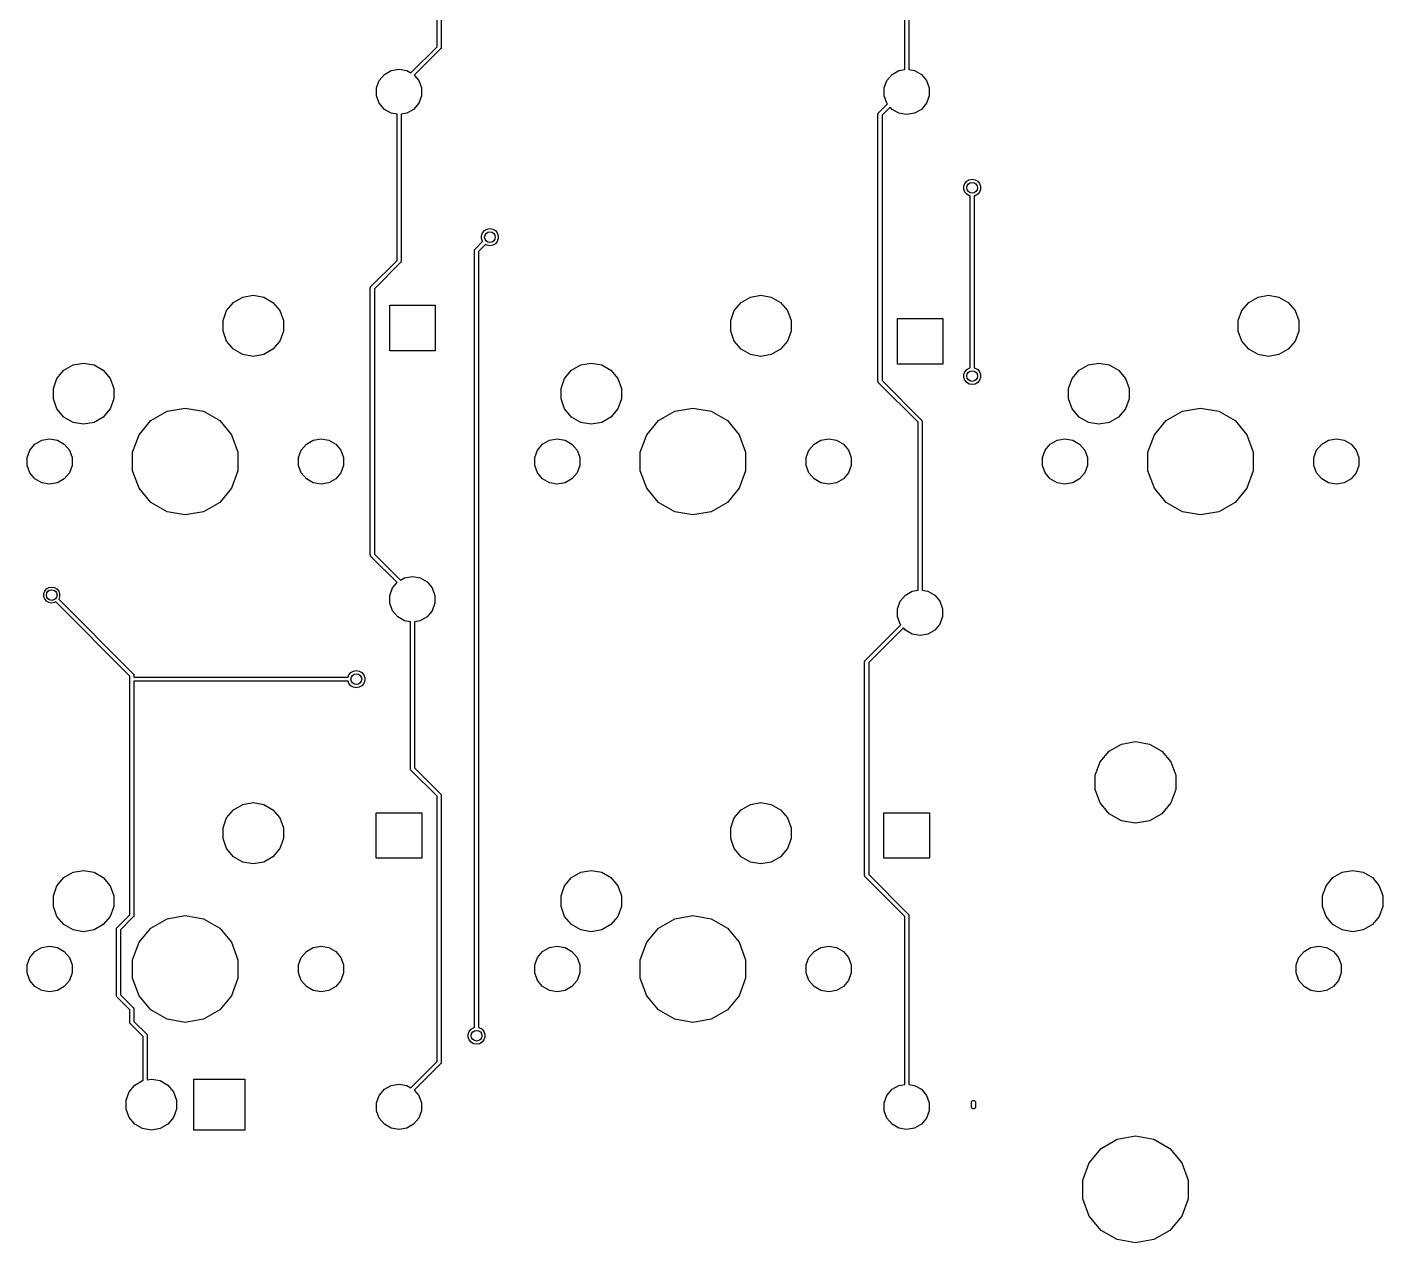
# Model space of a CAD drawing. Extents: x 16 to 275, y -108 to -11.
# Drawn here: x 73.1 to 123.8, y -108.3 to -62.7 of the extents above; entities that cross this region are included whole.
import ezdxf

# ---------------------------------------------------------------- set-up
doc = ezdxf.new("R2010")
doc.units = 0
doc.header["$MEASUREMENT"] = 0
doc.layers.add('BLACK', color=7, linetype='CONTINUOUS')

msp = doc.modelspace()

# ---------------------------------------------------------------- linework, layer by layer
at = {"layer": 'Black'}
for p, q in [((88.4238, -63.4684), (88.4238, -53.5316)), ((88.5762, -53.5), (88.5762, -63.5)), ((105.924, -64.3206), (105.924, -58)), ((106.076, -58.0316), (106.076, -64.3215)), ((87.4438, -64.4484), (88.4238, -63.4684)), ((88.5539, -63.5539), (87.5707, -64.537)), ((88.5558, -63.5511), (88.5539, -63.5539)), ((88.5584, -63.549), (88.5558, -63.5511)), ((88.5633, -63.5404), (88.5584, -63.549)), ((88.5691, -63.5322), (88.5633, -63.5404)), ((88.5699, -63.529), (88.5691, -63.5322)), ((88.5716, -63.5261), (88.5699, -63.529)), ((88.5733, -63.5163), (88.5716, -63.5261)), ((88.5759, -63.5066), (88.5733, -63.5163)), ((88.5762, -63.5), (88.5756, -63.5033)), ((88.5756, -63.5033), (88.5759, -63.5066)), ((86.4492, -64.5072), (86.7058, -64.3591)), ((86.7058, -64.3591), (86.9975, -64.3076)), ((86.9975, -64.3076), (87.2892, -64.3591)), ((87.2892, -64.3591), (87.4438, -64.4484)), ((105.449, -64.5072), (105.706, -64.3591)), ((105.706, -64.3591), (105.924, -64.3206)), ((106.076, -64.3215), (106.289, -64.3591)), ((106.289, -64.3591), (106.546, -64.5072)), ((86.1575, -65.0124), (86.2588, -64.7341)), ((86.2588, -64.7341), (86.4492, -64.5072)), ((87.5707, -64.537), (87.7361, -64.7341)), ((87.7361, -64.7341), (87.8374, -65.0124)), ((105.158, -65.0124), (105.259, -64.7341)), ((105.259, -64.7341), (105.449, -64.5072)), ((106.546, -64.5072), (106.736, -64.7341)), ((106.736, -64.7341), (106.837, -65.0124)), ((86.1575, -65.3086), (86.1575, -65.0124)), ((86.2588, -65.587), (86.1575, -65.3086)), ((87.8374, -65.3086), (87.7361, -65.587)), ((87.8374, -65.0124), (87.8374, -65.3086)), ((105.158, -65.3086), (105.158, -65.0124)), ((105.259, -65.587), (105.158, -65.3086)), ((106.837, -65.3086), (106.736, -65.587)), ((106.837, -65.0124), (106.837, -65.3086)), ((86.4492, -65.8139), (86.2588, -65.587)), ((86.7058, -65.962), (86.4492, -65.8139)), ((86.9238, -66.0004), (86.7058, -65.962)), ((87.2892, -65.962), (87.0762, -65.9995)), ((87.5457, -65.8139), (87.2892, -65.962)), ((87.7361, -65.587), (87.5457, -65.8139)), ((104.931, -65.9678), (104.937, -65.9596)), ((104.937, -65.9596), (104.942, -65.951)), ((104.942, -65.951), (104.944, -65.9489)), ((104.944, -65.9489), (104.946, -65.9461)), ((104.946, -65.9461), (105.28, -65.6122)), ((105.378, -65.7294), (105.076, -66.0316)), ((105.28, -65.6122), (105.259, -65.587)), ((105.449, -65.8139), (105.378, -65.7294)), ((105.706, -65.962), (105.449, -65.8139)), ((105.997, -66.0134), (105.706, -65.962)), ((106.289, -65.962), (105.997, -66.0134)), ((106.546, -65.8139), (106.289, -65.962)), ((106.736, -65.587), (106.546, -65.8139)), ((86.9238, -71.4684), (86.9238, -66.0004)), ((87.0762, -65.9995), (87.0762, -71.5)), ((104.924, -65.9934), (104.927, -65.9837)), ((104.924, -65.9967), (104.924, -65.9934)), ((104.924, -66), (104.924, -65.9967)), ((104.924, -76), (104.924, -66)), ((104.927, -65.9837), (104.928, -65.9739)), ((104.928, -65.9739), (104.93, -65.971)), ((104.93, -65.971), (104.931, -65.9678)), ((105.076, -66.0316), (105.076, -75.9684)), ((108.245, -68.5059), (108.341, -68.4505)), ((108.341, -68.4505), (108.45, -68.4313)), ((108.45, -68.4313), (108.559, -68.4505)), ((108.559, -68.4505), (108.655, -68.5059)), ((108.136, -68.6947), (108.174, -68.5906)), ((108.136, -68.8053), (108.136, -68.6947)), ((108.174, -68.9094), (108.136, -68.8053)), ((108.174, -68.5906), (108.245, -68.5059)), ((108.245, -68.9941), (108.174, -68.9094)), ((108.341, -69.0495), (108.245, -68.9941)), ((108.655, -68.9941), (108.559, -69.0495)), ((108.655, -68.5059), (108.726, -68.5906)), ((108.726, -68.9094), (108.655, -68.9941)), ((108.726, -68.5906), (108.764, -68.6947)), ((108.764, -68.8053), (108.726, -68.9094)), ((108.764, -68.6947), (108.764, -68.8053)), ((108.374, -69.0553), (108.341, -69.0495)), ((108.374, -75.4947), (108.374, -69.0553)), ((108.559, -69.0495), (108.526, -69.0553)), ((108.526, -69.0553), (108.526, -75.4947)), ((90.0861, -70.5447), (90.124, -70.4406)), ((90.124, -70.4406), (90.1951, -70.3559)), ((90.1951, -70.3559), (90.291, -70.3005)), ((90.291, -70.3005), (90.4, -70.2813)), ((90.4, -70.2813), (90.509, -70.3005)), ((90.509, -70.3005), (90.6049, -70.3559)), ((90.6049, -70.3559), (90.676, -70.4406)), ((90.676, -70.4406), (90.7139, -70.5447)), ((89.8461, -71.0461), (90.128, -70.7642)), ((90.2385, -70.8692), (89.9762, -71.1316)), ((90.0861, -70.6553), (90.0861, -70.5447)), ((90.124, -70.7594), (90.0861, -70.6553)), ((90.128, -70.7642), (90.124, -70.7594)), ((90.291, -70.8995), (90.2385, -70.8692)), ((90.4, -70.9187), (90.291, -70.8995)), ((90.509, -70.8995), (90.4, -70.9187)), ((90.6049, -70.8441), (90.509, -70.8995)), ((90.676, -70.7594), (90.6049, -70.8441)), ((90.7139, -70.6553), (90.676, -70.7594)), ((90.7139, -70.5447), (90.7139, -70.6553)), ((85.9461, -72.4461), (86.9238, -71.4684)), ((87.0634, -71.5404), (87.0584, -71.549)), ((87.0691, -71.5322), (87.0634, -71.5404)), ((87.0699, -71.529), (87.0691, -71.5322)), ((87.0716, -71.5261), (87.0699, -71.529)), ((87.0733, -71.5163), (87.0716, -71.5261)), ((87.0759, -71.5066), (87.0733, -71.5163)), ((87.0762, -71.5), (87.0756, -71.5033)), ((87.0756, -71.5033), (87.0759, -71.5066)), ((89.8238, -71.1), (89.8244, -71.0967)), ((89.8238, -100.195), (89.8238, -71.1)), ((89.8241, -71.0934), (89.8267, -71.0837)), ((89.8244, -71.0967), (89.8241, -71.0934)), ((89.8267, -71.0837), (89.8284, -71.0739)), ((89.8284, -71.0739), (89.8301, -71.071)), ((89.8301, -71.071), (89.8309, -71.0678)), ((89.8309, -71.0678), (89.8367, -71.0596)), ((89.8367, -71.0596), (89.8416, -71.051)), ((89.8416, -71.051), (89.8442, -71.0489)), ((89.8442, -71.0489), (89.8461, -71.0461)), ((89.9762, -71.1316), (89.9762, -100.195)), ((87.0539, -71.5539), (86.0762, -72.5316)), ((87.0558, -71.5511), (87.0539, -71.5539)), ((87.0584, -71.549), (87.0558, -71.5511)), ((85.9238, -72.5), (85.9244, -72.4967)), ((85.9238, -82.5), (85.9238, -72.5)), ((85.9241, -72.4934), (85.9267, -72.4837)), ((85.9244, -72.4967), (85.9241, -72.4934)), ((85.9267, -72.4837), (85.9284, -72.4739)), ((85.9284, -72.4739), (85.9301, -72.471)), ((85.9301, -72.471), (85.9309, -72.4678)), ((85.9309, -72.4678), (85.9367, -72.4596)), ((85.9367, -72.4596), (85.9416, -72.451)), ((85.9416, -72.451), (85.9442, -72.4489)), ((85.9442, -72.4489), (85.9461, -72.4461)), ((86.0762, -72.5316), (86.0762, -82.4684)), ((80.5464, -73.3463), (80.8025, -73.0411)), ((80.8025, -73.0411), (81.1476, -72.8418)), ((81.1476, -72.8418), (81.54, -72.7726)), ((81.54, -72.7726), (81.9324, -72.8418)), ((81.9324, -72.8418), (82.2775, -73.0411)), ((82.2775, -73.0411), (82.5336, -73.3463)), ((99.5464, -73.3463), (99.8025, -73.0411)), ((99.8025, -73.0411), (100.148, -72.8418)), ((100.148, -72.8418), (100.54, -72.7726)), ((100.54, -72.7726), (100.932, -72.8418)), ((100.932, -72.8418), (101.278, -73.0411)), ((101.278, -73.0411), (101.534, -73.3463)), ((118.546, -73.3463), (118.802, -73.0411)), ((118.802, -73.0411), (119.148, -72.8418)), ((119.148, -72.8418), (119.54, -72.7726)), ((119.54, -72.7726), (119.932, -72.8418)), ((119.932, -72.8418), (120.278, -73.0411)), ((120.278, -73.0411), (120.534, -73.3463)), ((80.4101, -73.7208), (80.5464, -73.3463)), ((82.5336, -73.3463), (82.6699, -73.7208)), ((86.6478, -74.8501), (86.6478, -73.1509)), ((86.6478, -73.1509), (88.3471, -73.1509)), ((88.3471, -73.1509), (88.3471, -74.8501)), ((99.4101, -73.7208), (99.5464, -73.3463)), ((101.534, -73.3463), (101.67, -73.7208)), ((118.41, -73.7208), (118.546, -73.3463)), ((120.534, -73.3463), (120.67, -73.7208)), ((80.4101, -74.1192), (80.4101, -73.7208)), ((82.6699, -73.7208), (82.6699, -74.1192)), ((99.4101, -74.1192), (99.4101, -73.7208)), ((101.67, -73.7208), (101.67, -74.1192)), ((105.648, -75.3501), (105.648, -73.6509)), ((105.648, -73.6509), (107.347, -73.6509)), ((107.347, -73.6509), (107.347, -75.3501)), ((118.41, -74.1192), (118.41, -73.7208)), ((120.67, -73.7208), (120.67, -74.1192)), ((80.5464, -74.4937), (80.4101, -74.1192)), ((80.8025, -74.7989), (80.5464, -74.4937)), ((82.5336, -74.4937), (82.2775, -74.7989)), ((82.6699, -74.1192), (82.5336, -74.4937)), ((99.5464, -74.4937), (99.4101, -74.1192)), ((99.8025, -74.7989), (99.5464, -74.4937)), ((101.534, -74.4937), (101.278, -74.7989)), ((101.67, -74.1192), (101.534, -74.4937)), ((118.546, -74.4937), (118.41, -74.1192)), ((118.802, -74.7989), (118.546, -74.4937)), ((120.534, -74.4937), (120.278, -74.7989)), ((120.67, -74.1192), (120.534, -74.4937)), ((81.1476, -74.9982), (80.8025, -74.7989)), ((81.54, -75.0674), (81.1476, -74.9982)), ((81.9324, -74.9982), (81.54, -75.0674)), ((82.2775, -74.7989), (81.9324, -74.9982)), ((88.3471, -74.8501), (86.6478, -74.8501)), ((100.148, -74.9982), (99.8025, -74.7989)), ((100.54, -75.0674), (100.148, -74.9982)), ((100.932, -74.9982), (100.54, -75.0674)), ((101.278, -74.7989), (100.932, -74.9982)), ((119.148, -74.9982), (118.802, -74.7989)), ((119.54, -75.0674), (119.148, -74.9982)), ((119.932, -74.9982), (119.54, -75.0674)), ((120.278, -74.7989), (119.932, -74.9982)), ((74.1964, -75.8863), (74.4525, -75.5811)), ((74.4525, -75.5811), (74.7976, -75.3818)), ((74.7976, -75.3818), (75.19, -75.3126)), ((75.19, -75.3126), (75.5824, -75.3818)), ((75.5824, -75.3818), (75.9275, -75.5811)), ((75.9275, -75.5811), (76.1836, -75.8863)), ((93.1964, -75.8863), (93.4525, -75.5811)), ((93.4525, -75.5811), (93.7976, -75.3818)), ((93.7976, -75.3818), (94.19, -75.3126)), ((94.19, -75.3126), (94.5824, -75.3818)), ((94.5824, -75.3818), (94.9275, -75.5811)), ((94.9275, -75.5811), (95.1836, -75.8863)), ((107.347, -75.3501), (105.648, -75.3501)), ((108.174, -75.6406), (108.245, -75.5559)), ((108.245, -75.5559), (108.341, -75.5005)), ((108.341, -75.5005), (108.374, -75.4947)), ((108.526, -75.4947), (108.559, -75.5005)), ((108.559, -75.5005), (108.655, -75.5559)), ((108.655, -75.5559), (108.726, -75.6406)), ((112.196, -75.8863), (112.452, -75.5811)), ((112.452, -75.5811), (112.798, -75.3818)), ((112.798, -75.3818), (113.19, -75.3126)), ((113.19, -75.3126), (113.582, -75.3818)), ((113.582, -75.3818), (113.928, -75.5811)), ((113.928, -75.5811), (114.184, -75.8863)), ((74.0601, -76.2608), (74.1964, -75.8863)), ((76.1836, -75.8863), (76.3199, -76.2608)), ((93.0601, -76.2608), (93.1964, -75.8863)), ((95.1836, -75.8863), (95.3199, -76.2608)), ((104.924, -76.0033), (104.924, -76)), ((104.924, -76.0066), (104.924, -76.0033)), ((104.927, -76.0163), (104.924, -76.0066)), ((104.928, -76.0261), (104.927, -76.0163)), ((104.93, -76.029), (104.928, -76.0261)), ((104.931, -76.0322), (104.93, -76.029)), ((104.937, -76.0404), (104.931, -76.0322)), ((104.942, -76.049), (104.937, -76.0404)), ((104.944, -76.0511), (104.942, -76.049)), ((104.946, -76.0539), (104.944, -76.0511)), ((106.424, -77.5316), (104.946, -76.0539)), ((105.076, -75.9684), (106.554, -77.4461)), ((108.136, -75.7447), (108.174, -75.6406)), ((108.136, -75.8553), (108.136, -75.7447)), ((108.174, -75.9594), (108.136, -75.8553)), ((108.245, -76.0441), (108.174, -75.9594)), ((108.341, -76.0995), (108.245, -76.0441)), ((108.45, -76.1187), (108.341, -76.0995)), ((108.559, -76.0995), (108.45, -76.1187)), ((108.655, -76.0441), (108.559, -76.0995)), ((108.726, -75.9594), (108.655, -76.0441)), ((108.726, -75.6406), (108.764, -75.7447)), ((108.764, -75.8553), (108.726, -75.9594)), ((108.764, -75.7447), (108.764, -75.8553)), ((112.06, -76.2608), (112.196, -75.8863)), ((114.184, -75.8863), (114.32, -76.2608)), ((74.0601, -76.6592), (74.0601, -76.2608)), ((76.3199, -76.2608), (76.3199, -76.6592)), ((93.0601, -76.6592), (93.0601, -76.2608)), ((95.3199, -76.2608), (95.3199, -76.6592)), ((112.06, -76.6592), (112.06, -76.2608)), ((114.32, -76.2608), (114.32, -76.6592)), ((74.1964, -77.0337), (74.0601, -76.6592)), ((74.4525, -77.3389), (74.1964, -77.0337)), ((76.1836, -77.0337), (75.9275, -77.3389)), ((76.3199, -76.6592), (76.1836, -77.0337)), ((77.7134, -77.4667), (78.3154, -77.1192)), ((78.3154, -77.1192), (79, -76.9985)), ((79, -76.9985), (79.6846, -77.1192)), ((79.6846, -77.1192), (80.2865, -77.4667)), ((93.1964, -77.0337), (93.0601, -76.6592)), ((93.4525, -77.3389), (93.1964, -77.0337)), ((95.1836, -77.0337), (94.9275, -77.3389)), ((95.3199, -76.6592), (95.1836, -77.0337)), ((96.7134, -77.4667), (97.3154, -77.1192)), ((97.3154, -77.1192), (98, -76.9985)), ((98, -76.9985), (98.6846, -77.1192)), ((98.6846, -77.1192), (99.2865, -77.4667)), ((112.196, -77.0337), (112.06, -76.6592)), ((112.452, -77.3389), (112.196, -77.0337)), ((114.184, -77.0337), (113.928, -77.3389)), ((114.32, -76.6592), (114.184, -77.0337)), ((115.713, -77.4667), (116.315, -77.1192)), ((116.315, -77.1192), (117, -76.9985)), ((117, -76.9985), (117.685, -77.1192)), ((117.685, -77.1192), (118.287, -77.4667)), ((74.7976, -77.5382), (74.4525, -77.3389)), ((75.19, -77.6074), (74.7976, -77.5382)), ((75.5824, -77.5382), (75.19, -77.6074)), ((75.9275, -77.3389), (75.5824, -77.5382)), ((77.2666, -77.9992), (77.7134, -77.4667)), ((80.2865, -77.4667), (80.7334, -77.9992)), ((93.7976, -77.5382), (93.4525, -77.3389)), ((94.19, -77.6074), (93.7976, -77.5382)), ((94.5824, -77.5382), (94.19, -77.6074)), ((94.9275, -77.3389), (94.5824, -77.5382)), ((96.2666, -77.9992), (96.7134, -77.4667)), ((99.2865, -77.4667), (99.7334, -77.9992)), ((106.424, -83.8206), (106.424, -77.5316)), ((106.554, -77.4461), (106.556, -77.4489)), ((106.556, -77.4489), (106.558, -77.451)), ((106.558, -77.451), (106.563, -77.4596)), ((106.563, -77.4596), (106.569, -77.4678)), ((106.569, -77.4678), (106.57, -77.471)), ((106.57, -77.471), (106.572, -77.4739)), ((106.572, -77.4739), (106.573, -77.4837)), ((106.573, -77.4837), (106.576, -77.4934)), ((106.576, -77.4934), (106.576, -77.4967)), ((106.576, -77.4967), (106.576, -77.5)), ((106.576, -77.5), (106.576, -83.8215)), ((112.798, -77.5382), (112.452, -77.3389)), ((113.19, -77.6074), (112.798, -77.5382)), ((113.582, -77.5382), (113.19, -77.6074)), ((113.928, -77.3389), (113.582, -77.5382)), ((115.267, -77.9992), (115.713, -77.4667)), ((118.287, -77.4667), (118.733, -77.9992)), ((77.0289, -78.6524), (77.2666, -77.9992)), ((80.7334, -77.9992), (80.9711, -78.6524)), ((96.0289, -78.6524), (96.2666, -77.9992)), ((99.7334, -77.9992), (99.9711, -78.6524)), ((115.029, -78.6524), (115.267, -77.9992)), ((118.733, -77.9992), (118.971, -78.6524)), ((73.0788, -78.8517), (73.1803, -78.5729)), ((73.1803, -78.5729), (73.371, -78.3457)), ((73.371, -78.3457), (73.6279, -78.1974)), ((73.6279, -78.1974), (73.92, -78.1458)), ((73.92, -78.1458), (74.2121, -78.1974)), ((74.2121, -78.1974), (74.469, -78.3457)), ((74.469, -78.3457), (74.6597, -78.5729)), ((74.6597, -78.5729), (74.7612, -78.8517)), ((83.2388, -78.8517), (83.3403, -78.5729)), ((83.3403, -78.5729), (83.531, -78.3457)), ((83.531, -78.3457), (83.7879, -78.1974)), ((83.7879, -78.1974), (84.08, -78.1458)), ((84.08, -78.1458), (84.3721, -78.1974)), ((84.3721, -78.1974), (84.629, -78.3457)), ((84.629, -78.3457), (84.8197, -78.5729)), ((84.8197, -78.5729), (84.9212, -78.8517)), ((92.0788, -78.8517), (92.1803, -78.5729)), ((92.1803, -78.5729), (92.371, -78.3457)), ((92.371, -78.3457), (92.6279, -78.1974)), ((92.6279, -78.1974), (92.92, -78.1458)), ((92.92, -78.1458), (93.2121, -78.1974)), ((93.2121, -78.1974), (93.469, -78.3457)), ((93.469, -78.3457), (93.6597, -78.5729)), ((93.6597, -78.5729), (93.7612, -78.8517)), ((102.239, -78.8517), (102.34, -78.5729)), ((102.34, -78.5729), (102.531, -78.3457)), ((102.531, -78.3457), (102.788, -78.1974)), ((102.788, -78.1974), (103.08, -78.1458)), ((103.08, -78.1458), (103.372, -78.1974)), ((103.372, -78.1974), (103.629, -78.3457)), ((103.629, -78.3457), (103.82, -78.5729)), ((103.82, -78.5729), (103.921, -78.8517)), ((111.079, -78.8517), (111.18, -78.5729)), ((111.18, -78.5729), (111.371, -78.3457)), ((111.371, -78.3457), (111.628, -78.1974)), ((111.628, -78.1974), (111.92, -78.1458)), ((111.92, -78.1458), (112.212, -78.1974)), ((112.212, -78.1974), (112.469, -78.3457)), ((112.469, -78.3457), (112.66, -78.5729)), ((112.66, -78.5729), (112.761, -78.8517)), ((121.239, -78.8517), (121.34, -78.5729)), ((121.34, -78.5729), (121.531, -78.3457)), ((121.531, -78.3457), (121.788, -78.1974)), ((121.788, -78.1974), (122.08, -78.1458)), ((122.08, -78.1458), (122.372, -78.1974)), ((122.372, -78.1974), (122.629, -78.3457)), ((122.629, -78.3457), (122.82, -78.5729)), ((122.82, -78.5729), (122.921, -78.8517)), ((73.0788, -79.1483), (73.0788, -78.8517)), ((73.1803, -79.4271), (73.0788, -79.1483)), ((74.7612, -79.1483), (74.6597, -79.4271)), ((74.7612, -78.8517), (74.7612, -79.1483)), ((77.0289, -79.3476), (77.0289, -78.6524)), ((80.9711, -78.6524), (80.9711, -79.3476)), ((83.2388, -79.1483), (83.2388, -78.8517)), ((83.3403, -79.4271), (83.2388, -79.1483)), ((84.9212, -79.1483), (84.8197, -79.4271)), ((84.9212, -78.8517), (84.9212, -79.1483)), ((92.0788, -79.1483), (92.0788, -78.8517)), ((92.1803, -79.4271), (92.0788, -79.1483)), ((93.7612, -79.1483), (93.6597, -79.4271)), ((93.7612, -78.8517), (93.7612, -79.1483)), ((96.0289, -79.3476), (96.0289, -78.6524)), ((99.9711, -78.6524), (99.9711, -79.3476)), ((102.239, -79.1483), (102.239, -78.8517)), ((102.34, -79.4271), (102.239, -79.1483)), ((103.921, -79.1483), (103.82, -79.4271)), ((103.921, -78.8517), (103.921, -79.1483)), ((111.079, -79.1483), (111.079, -78.8517)), ((111.18, -79.4271), (111.079, -79.1483)), ((112.761, -79.1483), (112.66, -79.4271)), ((112.761, -78.8517), (112.761, -79.1483)), ((115.029, -79.3476), (115.029, -78.6524)), ((118.971, -78.6524), (118.971, -79.3476)), ((121.239, -79.1483), (121.239, -78.8517)), ((121.34, -79.4271), (121.239, -79.1483)), ((122.921, -79.1483), (122.82, -79.4271)), ((122.921, -78.8517), (122.921, -79.1483)), ((73.371, -79.6543), (73.1803, -79.4271)), ((73.6279, -79.8026), (73.371, -79.6543)), ((74.469, -79.6543), (74.2121, -79.8026)), ((74.6597, -79.4271), (74.469, -79.6543)), ((77.2666, -80.0008), (77.0289, -79.3476)), ((80.9711, -79.3476), (80.7334, -80.0008)), ((83.531, -79.6543), (83.3403, -79.4271)), ((83.7879, -79.8026), (83.531, -79.6543)), ((84.629, -79.6543), (84.3721, -79.8026)), ((84.8197, -79.4271), (84.629, -79.6543)), ((92.371, -79.6543), (92.1803, -79.4271)), ((92.6279, -79.8026), (92.371, -79.6543)), ((93.469, -79.6543), (93.2121, -79.8026)), ((93.6597, -79.4271), (93.469, -79.6543)), ((96.2666, -80.0008), (96.0289, -79.3476)), ((99.9711, -79.3476), (99.7334, -80.0008)), ((102.531, -79.6543), (102.34, -79.4271)), ((102.788, -79.8026), (102.531, -79.6543)), ((103.629, -79.6543), (103.372, -79.8026)), ((103.82, -79.4271), (103.629, -79.6543)), ((111.371, -79.6543), (111.18, -79.4271)), ((111.628, -79.8026), (111.371, -79.6543)), ((112.469, -79.6543), (112.212, -79.8026)), ((112.66, -79.4271), (112.469, -79.6543)), ((115.267, -80.0008), (115.029, -79.3476)), ((118.971, -79.3476), (118.733, -80.0008)), ((121.531, -79.6543), (121.34, -79.4271)), ((121.788, -79.8026), (121.531, -79.6543)), ((122.629, -79.6543), (122.372, -79.8026)), ((122.82, -79.4271), (122.629, -79.6543)), ((73.92, -79.8541), (73.6279, -79.8026)), ((74.2121, -79.8026), (73.92, -79.8541)), ((77.7134, -80.5332), (77.2666, -80.0008)), ((80.7334, -80.0008), (80.2865, -80.5332)), ((84.08, -79.8541), (83.7879, -79.8026)), ((84.3721, -79.8026), (84.08, -79.8541)), ((92.92, -79.8541), (92.6279, -79.8026)), ((93.2121, -79.8026), (92.92, -79.8541)), ((96.7134, -80.5332), (96.2666, -80.0008)), ((99.7334, -80.0008), (99.2865, -80.5332)), ((103.08, -79.8541), (102.788, -79.8026)), ((103.372, -79.8026), (103.08, -79.8541)), ((111.92, -79.8541), (111.628, -79.8026)), ((112.212, -79.8026), (111.92, -79.8541)), ((115.713, -80.5332), (115.267, -80.0008)), ((118.733, -80.0008), (118.287, -80.5332)), ((122.08, -79.8541), (121.788, -79.8026)), ((122.372, -79.8026), (122.08, -79.8541)), ((78.3154, -80.8808), (77.7134, -80.5332)), ((80.2865, -80.5332), (79.6846, -80.8808)), ((97.3154, -80.8808), (96.7134, -80.5332)), ((99.2865, -80.5332), (98.6846, -80.8808)), ((116.315, -80.8808), (115.713, -80.5332)), ((118.287, -80.5332), (117.685, -80.8808)), ((79, -81.0015), (78.3154, -80.8808)), ((79.6846, -80.8808), (79, -81.0015)), ((98, -81.0015), (97.3154, -80.8808)), ((98.6846, -80.8808), (98, -81.0015)), ((117, -81.0015), (116.315, -80.8808)), ((117.685, -80.8808), (117, -81.0015)), ((85.9244, -82.5033), (85.9238, -82.5)), ((85.9241, -82.5066), (85.9244, -82.5033)), ((85.9267, -82.5163), (85.9241, -82.5066)), ((85.9284, -82.5261), (85.9267, -82.5163)), ((85.9301, -82.529), (85.9284, -82.5261)), ((85.9309, -82.5322), (85.9301, -82.529)), ((85.9367, -82.5404), (85.9309, -82.5322)), ((85.9416, -82.549), (85.9367, -82.5404)), ((85.9442, -82.5511), (85.9416, -82.549)), ((85.9461, -82.5539), (85.9442, -82.5511)), ((86.9265, -83.5343), (85.9461, -82.5539)), ((86.0762, -82.4684), (87.0543, -83.4465)), ((73.8064, -83.7693), (73.897, -83.717)), ((73.897, -83.717), (74, -83.6989)), ((74, -83.6989), (74.103, -83.717)), ((74.103, -83.717), (74.1936, -83.7693)), ((86.7588, -83.7341), (86.9265, -83.5343)), ((87.0543, -83.4465), (87.2058, -83.3591)), ((87.2058, -83.3591), (87.4975, -83.3076)), ((87.4975, -83.3076), (87.7892, -83.3591)), ((87.7892, -83.3591), (88.0457, -83.5072)), ((88.0457, -83.5072), (88.2361, -83.7341)), ((73.7034, -83.9477), (73.7392, -83.8494)), ((73.7034, -84.0523), (73.7034, -83.9477)), ((73.7392, -84.1506), (73.7034, -84.0523)), ((73.7392, -83.8494), (73.8064, -83.7693)), ((73.8064, -84.2307), (73.7392, -84.1506)), ((74.1936, -83.7693), (74.2608, -83.8494)), ((74.2608, -84.1506), (74.2597, -84.1519)), ((74.2597, -84.1519), (77.0539, -86.9461)), ((74.2608, -83.8494), (74.2966, -83.9477)), ((74.2966, -84.0523), (74.2608, -84.1506)), ((74.2966, -83.9477), (74.2966, -84.0523)), ((86.6575, -84.0124), (86.7588, -83.7341)), ((86.6575, -84.3086), (86.6575, -84.0124)), ((88.2361, -83.7341), (88.3374, -84.0124)), ((88.3374, -84.0124), (88.3374, -84.3086)), ((105.759, -84.2341), (105.949, -84.0072)), ((105.949, -84.0072), (106.206, -83.8591)), ((106.206, -83.8591), (106.424, -83.8206)), ((106.576, -83.8215), (106.789, -83.8591)), ((106.789, -83.8591), (107.046, -84.0072)), ((107.046, -84.0072), (107.236, -84.2341)), ((73.897, -84.283), (73.8064, -84.2307)), ((74, -84.3011), (73.897, -84.283)), ((74.103, -84.283), (74, -84.3011)), ((74.1488, -84.2565), (74.103, -84.283)), ((76.9238, -87.0316), (74.1488, -84.2565)), ((86.7588, -84.587), (86.6575, -84.3086)), ((86.9492, -84.8139), (86.7588, -84.587)), ((88.2361, -84.587), (88.0457, -84.8139)), ((88.3374, -84.3086), (88.2361, -84.587)), ((105.658, -84.5124), (105.759, -84.2341)), ((105.658, -84.8086), (105.658, -84.5124)), ((107.236, -84.2341), (107.337, -84.5124)), ((107.337, -84.5124), (107.337, -84.8086)), ((87.2058, -84.962), (86.9492, -84.8139)), ((87.4238, -85.0004), (87.2058, -84.962)), ((87.4238, -90.5), (87.4238, -85.0004)), ((87.7892, -84.962), (87.5762, -84.9995)), ((87.5762, -84.9995), (87.5762, -90.4684)), ((88.0457, -84.8139), (87.7892, -84.962)), ((104.446, -86.4461), (105.78, -85.1122)), ((105.878, -85.2294), (104.576, -86.5316)), ((105.759, -85.087), (105.658, -84.8086)), ((105.78, -85.1122), (105.759, -85.087)), ((105.949, -85.3139), (105.878, -85.2294)), ((107.236, -85.087), (107.046, -85.3139)), ((107.337, -84.8086), (107.236, -85.087)), ((106.206, -85.462), (105.949, -85.3139)), ((106.497, -85.5134), (106.206, -85.462)), ((106.789, -85.462), (106.497, -85.5134)), ((107.046, -85.3139), (106.789, -85.462)), ((104.424, -86.4934), (104.427, -86.4837)), ((104.424, -86.4967), (104.424, -86.4934)), ((104.424, -86.5), (104.424, -86.4967)), ((104.424, -94.5), (104.424, -86.5)), ((104.427, -86.4837), (104.428, -86.4739)), ((104.428, -86.4739), (104.43, -86.471)), ((104.43, -86.471), (104.431, -86.4678)), ((104.431, -86.4678), (104.437, -86.4596)), ((104.437, -86.4596), (104.442, -86.451)), ((104.442, -86.451), (104.444, -86.4489)), ((104.444, -86.4489), (104.446, -86.4461)), ((104.576, -86.5316), (104.576, -94.4684)), ((76.9238, -87.15), (76.9238, -87.0316)), ((76.9238, -95.9684), (76.9238, -87.15)), ((77.0539, -86.9461), (77.0558, -86.9489)), ((77.0558, -86.9489), (77.0584, -86.951)), ((77.0584, -86.951), (77.0633, -86.9596)), ((77.0633, -86.9596), (77.0691, -86.9678)), ((77.0691, -86.9678), (77.0699, -86.971)), ((77.0699, -86.971), (77.0716, -86.9739)), ((77.0716, -86.9739), (77.0733, -86.9837)), ((77.0733, -86.9837), (77.0759, -86.9934)), ((77.0759, -86.9934), (77.0756, -86.9967)), ((77.0756, -86.9967), (77.0762, -87)), ((77.0762, -87), (77.0762, -87.0738)), ((77.0762, -87.0738), (85.0937, -87.0738)), ((85.0937, -87.2262), (77.0762, -87.2262)), ((77.0762, -87.2262), (77.0762, -96)), ((85.0937, -87.0738), (85.124, -86.9906)), ((85.124, -87.3094), (85.0937, -87.2262)), ((85.124, -86.9906), (85.1951, -86.9059)), ((85.1951, -86.9059), (85.291, -86.8505)), ((85.291, -86.8505), (85.4, -86.8313)), ((85.4, -86.8313), (85.509, -86.8505)), ((85.509, -86.8505), (85.6049, -86.9059)), ((85.6049, -86.9059), (85.676, -86.9906)), ((85.676, -86.9906), (85.7139, -87.0947)), ((85.7139, -87.2053), (85.676, -87.3094)), ((85.7139, -87.0947), (85.7139, -87.2053)), ((85.1951, -87.3941), (85.124, -87.3094)), ((85.291, -87.4495), (85.1951, -87.3941)), ((85.4, -87.4687), (85.291, -87.4495)), ((85.509, -87.4495), (85.4, -87.4687)), ((85.6049, -87.3941), (85.509, -87.4495)), ((85.676, -87.3094), (85.6049, -87.3941)), ((113.579, -89.8431), (114.039, -89.5774)), ((114.039, -89.5774), (114.562, -89.4852)), ((114.562, -89.4852), (115.085, -89.5774)), ((115.085, -89.5774), (115.545, -89.8431)), ((113.055, -90.7493), (113.237, -90.2501)), ((113.237, -90.2501), (113.579, -89.8431)), ((115.545, -89.8431), (115.887, -90.2501)), ((115.887, -90.2501), (116.069, -90.7493)), ((87.4244, -90.5033), (87.4238, -90.5)), ((87.4241, -90.5066), (87.4244, -90.5033)), ((87.4267, -90.5163), (87.4241, -90.5066)), ((87.4284, -90.5261), (87.4267, -90.5163)), ((87.4301, -90.529), (87.4284, -90.5261)), ((87.4309, -90.5322), (87.4301, -90.529)), ((87.4367, -90.5404), (87.4309, -90.5322)), ((87.4416, -90.549), (87.4367, -90.5404)), ((87.4442, -90.5511), (87.4416, -90.549)), ((87.4461, -90.5539), (87.4442, -90.5511)), ((88.4238, -91.5316), (87.4461, -90.5539)), ((87.5762, -90.4684), (88.5539, -91.4461)), ((113.055, -91.2807), (113.055, -90.7493)), ((116.069, -90.7493), (116.069, -91.2807)), ((113.237, -91.7799), (113.055, -91.2807)), ((116.069, -91.2807), (115.887, -91.7799)), ((81.1476, -91.8418), (81.54, -91.7726)), ((81.54, -91.7726), (81.9324, -91.8418)), ((88.4238, -101.468), (88.4238, -91.5316)), ((88.5539, -91.4461), (88.5558, -91.4489)), ((88.5558, -91.4489), (88.5584, -91.451)), ((88.5584, -91.451), (88.5634, -91.4596)), ((88.5634, -91.4596), (88.5691, -91.4678)), ((88.5691, -91.4678), (88.5699, -91.471)), ((88.5699, -91.471), (88.5716, -91.4739)), ((88.5716, -91.4739), (88.5733, -91.4837)), ((88.5733, -91.4837), (88.5759, -91.4934)), ((88.5759, -91.4934), (88.5756, -91.4967)), ((88.5756, -91.4967), (88.5762, -91.5)), ((88.5762, -91.5), (88.5762, -101.5)), ((100.148, -91.8418), (100.54, -91.7726)), ((100.54, -91.7726), (100.932, -91.8418)), ((113.579, -92.1869), (113.237, -91.7799)), ((115.887, -91.7799), (115.545, -92.1869)), ((80.4101, -92.7208), (80.5464, -92.3463)), ((80.5464, -92.3463), (80.8025, -92.0411)), ((80.8025, -92.0411), (81.1476, -91.8418)), ((81.9324, -91.8418), (82.2775, -92.0411)), ((82.2775, -92.0411), (82.5336, -92.3463)), ((82.5336, -92.3463), (82.6699, -92.7208)), ((86.1478, -93.8501), (86.1478, -92.1509)), ((86.1478, -92.1509), (87.8471, -92.1509)), ((87.8471, -92.1509), (87.8471, -93.8501)), ((99.4101, -92.7208), (99.5464, -92.3463)), ((99.5464, -92.3463), (99.8025, -92.0411)), ((99.8025, -92.0411), (100.148, -91.8418)), ((100.932, -91.8418), (101.278, -92.0411)), ((101.278, -92.0411), (101.534, -92.3463)), ((101.534, -92.3463), (101.67, -92.7208)), ((105.148, -93.8501), (105.148, -92.1509)), ((105.148, -92.1509), (106.847, -92.1509)), ((106.847, -92.1509), (106.847, -93.8501)), ((114.039, -92.4526), (113.579, -92.1869)), ((115.545, -92.1869), (115.085, -92.4526)), ((80.4101, -93.1192), (80.4101, -92.7208)), ((82.6699, -92.7208), (82.6699, -93.1192)), ((99.4101, -93.1192), (99.4101, -92.7208)), ((101.67, -92.7208), (101.67, -93.1192)), ((114.562, -92.5448), (114.039, -92.4526)), ((115.085, -92.4526), (114.562, -92.5448)), ((80.5464, -93.4937), (80.4101, -93.1192)), ((82.6699, -93.1192), (82.5336, -93.4937)), ((99.5464, -93.4937), (99.4101, -93.1192)), ((101.67, -93.1192), (101.534, -93.4937)), ((80.8025, -93.7989), (80.5464, -93.4937)), ((81.1476, -93.9982), (80.8025, -93.7989)), ((82.2775, -93.7989), (81.9324, -93.9982)), ((82.5336, -93.4937), (82.2775, -93.7989)), ((87.8471, -93.8501), (86.1478, -93.8501)), ((99.8025, -93.7989), (99.5464, -93.4937)), ((100.148, -93.9982), (99.8025, -93.7989)), ((101.278, -93.7989), (100.932, -93.9982)), ((101.534, -93.4937), (101.278, -93.7989)), ((106.847, -93.8501), (105.148, -93.8501)), ((74.7976, -94.3818), (75.19, -94.3126)), ((75.19, -94.3126), (75.5824, -94.3818)), ((81.54, -94.0674), (81.1476, -93.9982)), ((81.9324, -93.9982), (81.54, -94.0674)), ((93.7976, -94.3818), (94.19, -94.3126)), ((94.19, -94.3126), (94.5824, -94.3818)), ((100.54, -94.0674), (100.148, -93.9982)), ((100.932, -93.9982), (100.54, -94.0674)), ((122.298, -94.3818), (122.69, -94.3126)), ((122.69, -94.3126), (123.082, -94.3818)), ((74.1964, -94.8863), (74.4525, -94.5811)), ((74.4525, -94.5811), (74.7976, -94.3818)), ((75.5824, -94.3818), (75.9275, -94.5811)), ((75.9275, -94.5811), (76.1836, -94.8863)), ((93.1964, -94.8863), (93.4525, -94.5811)), ((93.4525, -94.5811), (93.7976, -94.3818)), ((94.5824, -94.3818), (94.9275, -94.5811)), ((94.9275, -94.5811), (95.1836, -94.8863)), ((104.424, -94.5033), (104.424, -94.5)), ((104.424, -94.5066), (104.424, -94.5033)), ((104.427, -94.5163), (104.424, -94.5066)), ((104.428, -94.5261), (104.427, -94.5163)), ((104.43, -94.529), (104.428, -94.5261)), ((104.431, -94.5322), (104.43, -94.529)), ((104.437, -94.5404), (104.431, -94.5322)), ((104.442, -94.549), (104.437, -94.5404)), ((104.444, -94.5511), (104.442, -94.549)), ((104.446, -94.5539), (104.444, -94.5511)), ((105.924, -96.0316), (104.446, -94.5539)), ((104.576, -94.4684), (106.054, -95.9461)), ((121.696, -94.8863), (121.952, -94.5811)), ((121.952, -94.5811), (122.298, -94.3818)), ((123.082, -94.3818), (123.428, -94.5811)), ((123.428, -94.5811), (123.684, -94.8863)), ((74.0601, -95.2608), (74.1964, -94.8863)), ((74.0601, -95.6592), (74.0601, -95.2608)), ((76.1836, -94.8863), (76.3199, -95.2608)), ((76.3199, -95.2608), (76.3199, -95.6592)), ((93.0601, -95.2608), (93.1964, -94.8863)), ((93.0601, -95.6592), (93.0601, -95.2608)), ((95.1836, -94.8863), (95.3199, -95.2608)), ((95.3199, -95.2608), (95.3199, -95.6592)), ((121.56, -95.2608), (121.696, -94.8863)), ((121.56, -95.6592), (121.56, -95.2608)), ((123.684, -94.8863), (123.82, -95.2608)), ((123.82, -95.2608), (123.82, -95.6592)), ((74.1964, -96.0337), (74.0601, -95.6592)), ((76.3199, -95.6592), (76.1836, -96.0337)), ((93.1964, -96.0337), (93.0601, -95.6592)), ((95.3199, -95.6592), (95.1836, -96.0337)), ((121.696, -96.0337), (121.56, -95.6592)), ((123.82, -95.6592), (123.684, -96.0337)), ((74.4525, -96.3389), (74.1964, -96.0337)), ((74.7976, -96.5382), (74.4525, -96.3389)), ((75.9275, -96.3389), (75.5824, -96.5382)), ((76.1836, -96.0337), (75.9275, -96.3389)), ((76.4461, -96.4461), (76.9238, -95.9684)), ((77.0539, -96.0539), (76.5762, -96.5316)), ((77.0558, -96.0511), (77.0539, -96.0539)), ((77.0584, -96.049), (77.0558, -96.0511)), ((77.0633, -96.0404), (77.0584, -96.049)), ((77.0691, -96.0322), (77.0633, -96.0404)), ((77.0699, -96.029), (77.0691, -96.0322)), ((77.0716, -96.0261), (77.0699, -96.029)), ((77.0733, -96.0163), (77.0716, -96.0261)), ((77.0759, -96.0066), (77.0733, -96.0163)), ((77.0762, -96), (77.0756, -96.0033)), ((77.0756, -96.0033), (77.0759, -96.0066)), ((77.7134, -96.4667), (78.3154, -96.1192)), ((78.3154, -96.1192), (79, -95.9985)), ((79, -95.9985), (79.6846, -96.1192)), ((79.6846, -96.1192), (80.2865, -96.4667)), ((93.4525, -96.3389), (93.1964, -96.0337)), ((93.7976, -96.5382), (93.4525, -96.3389)), ((94.9275, -96.3389), (94.5824, -96.5382)), ((95.1836, -96.0337), (94.9275, -96.3389)), ((96.7134, -96.4667), (97.3154, -96.1192)), ((97.3154, -96.1192), (98, -95.9985)), ((98, -95.9985), (98.6846, -96.1192)), ((98.6846, -96.1192), (99.2865, -96.4667)), ((105.924, -102.321), (105.924, -96.0316)), ((106.054, -95.9461), (106.056, -95.9489)), ((106.056, -95.9489), (106.058, -95.951)), ((106.058, -95.951), (106.063, -95.9596)), ((106.063, -95.9596), (106.069, -95.9678)), ((106.069, -95.9678), (106.07, -95.971)), ((106.07, -95.971), (106.072, -95.9739)), ((106.072, -95.9739), (106.073, -95.9837)), ((106.073, -95.9837), (106.076, -95.9934)), ((106.076, -95.9934), (106.076, -95.9967)), ((106.076, -95.9967), (106.076, -96)), ((106.076, -96), (106.076, -102.322)), ((121.952, -96.3389), (121.696, -96.0337)), ((122.298, -96.5382), (121.952, -96.3389)), ((123.428, -96.3389), (123.082, -96.5382)), ((123.684, -96.0337), (123.428, -96.3389)), ((75.19, -96.6074), (74.7976, -96.5382)), ((75.5824, -96.5382), (75.19, -96.6074)), ((76.4238, -96.5), (76.4244, -96.4967)), ((76.4238, -99), (76.4238, -96.5)), ((76.4241, -96.4934), (76.4267, -96.4837)), ((76.4244, -96.4967), (76.4241, -96.4934)), ((76.4267, -96.4837), (76.4284, -96.4739)), ((76.4284, -96.4739), (76.4301, -96.471)), ((76.4301, -96.471), (76.4309, -96.4678)), ((76.4309, -96.4678), (76.4367, -96.4596)), ((76.4367, -96.4596), (76.4416, -96.451)), ((76.4416, -96.451), (76.4442, -96.4489)), ((76.4442, -96.4489), (76.4461, -96.4461)), ((76.5762, -96.5316), (76.5762, -98.9684)), ((77.2666, -96.9992), (77.7134, -96.4667)), ((80.2865, -96.4667), (80.7334, -96.9992)), ((94.19, -96.6074), (93.7976, -96.5382)), ((94.5824, -96.5382), (94.19, -96.6074)), ((96.2666, -96.9992), (96.7134, -96.4667)), ((99.2865, -96.4667), (99.7334, -96.9992)), ((122.69, -96.6074), (122.298, -96.5382)), ((123.082, -96.5382), (122.69, -96.6074)), ((73.1803, -97.5729), (73.371, -97.3457)), ((73.371, -97.3457), (73.6279, -97.1974)), ((73.6279, -97.1974), (73.92, -97.1458)), ((73.92, -97.1458), (74.2121, -97.1974)), ((74.2121, -97.1974), (74.469, -97.3457)), ((74.469, -97.3457), (74.6597, -97.5729)), ((77.0289, -97.6524), (77.2666, -96.9992)), ((80.7334, -96.9992), (80.9711, -97.6524)), ((83.3403, -97.5729), (83.531, -97.3457)), ((83.531, -97.3457), (83.7879, -97.1974)), ((83.7879, -97.1974), (84.08, -97.1458)), ((84.08, -97.1458), (84.3721, -97.1974)), ((84.3721, -97.1974), (84.629, -97.3457)), ((84.629, -97.3457), (84.8197, -97.5729)), ((92.1803, -97.5729), (92.371, -97.3457)), ((92.371, -97.3457), (92.6279, -97.1974)), ((92.6279, -97.1974), (92.92, -97.1458)), ((92.92, -97.1458), (93.2121, -97.1974)), ((93.2121, -97.1974), (93.469, -97.3457)), ((93.469, -97.3457), (93.6597, -97.5729)), ((96.0289, -97.6524), (96.2666, -96.9992)), ((99.7334, -96.9992), (99.9711, -97.6524)), ((102.34, -97.5729), (102.531, -97.3457)), ((102.531, -97.3457), (102.788, -97.1974)), ((102.788, -97.1974), (103.08, -97.1458)), ((103.08, -97.1458), (103.372, -97.1974)), ((103.372, -97.1974), (103.629, -97.3457)), ((103.629, -97.3457), (103.82, -97.5729)), ((120.68, -97.5729), (120.871, -97.3457)), ((120.871, -97.3457), (121.128, -97.1974)), ((121.128, -97.1974), (121.42, -97.1458)), ((121.42, -97.1458), (121.712, -97.1974)), ((121.712, -97.1974), (121.969, -97.3457)), ((121.969, -97.3457), (122.16, -97.5729)), ((73.0788, -97.8517), (73.1803, -97.5729)), ((73.0788, -98.1483), (73.0788, -97.8517)), ((74.6597, -97.5729), (74.7612, -97.8517)), ((74.7612, -97.8517), (74.7612, -98.1483)), ((77.0289, -98.3476), (77.0289, -97.6524)), ((80.9711, -97.6524), (80.9711, -98.3476)), ((83.2388, -97.8517), (83.3403, -97.5729)), ((83.2388, -98.1483), (83.2388, -97.8517)), ((84.8197, -97.5729), (84.9212, -97.8517)), ((84.9212, -97.8517), (84.9212, -98.1483)), ((92.0788, -97.8517), (92.1803, -97.5729)), ((92.0788, -98.1483), (92.0788, -97.8517)), ((93.6597, -97.5729), (93.7612, -97.8517)), ((93.7612, -97.8517), (93.7612, -98.1483)), ((96.0289, -98.3476), (96.0289, -97.6524)), ((99.9711, -97.6524), (99.9711, -98.3476)), ((102.239, -97.8517), (102.34, -97.5729)), ((102.239, -98.1483), (102.239, -97.8517)), ((103.82, -97.5729), (103.921, -97.8517)), ((103.921, -97.8517), (103.921, -98.1483)), ((120.579, -97.8517), (120.68, -97.5729)), ((120.579, -98.1483), (120.579, -97.8517)), ((122.16, -97.5729), (122.261, -97.8517)), ((122.261, -97.8517), (122.261, -98.1483)), ((73.1803, -98.4271), (73.0788, -98.1483)), ((73.371, -98.6543), (73.1803, -98.4271)), ((74.6597, -98.4271), (74.469, -98.6543)), ((74.7612, -98.1483), (74.6597, -98.4271)), ((77.2666, -99.0008), (77.0289, -98.3476)), ((80.9711, -98.3476), (80.7334, -99.0008)), ((83.3403, -98.4271), (83.2388, -98.1483)), ((83.531, -98.6543), (83.3403, -98.4271)), ((84.8197, -98.4271), (84.629, -98.6543)), ((84.9212, -98.1483), (84.8197, -98.4271)), ((92.1803, -98.4271), (92.0788, -98.1483)), ((92.371, -98.6543), (92.1803, -98.4271)), ((93.6597, -98.4271), (93.469, -98.6543)), ((93.7612, -98.1483), (93.6597, -98.4271)), ((96.2666, -99.0008), (96.0289, -98.3476)), ((99.9711, -98.3476), (99.7334, -99.0008)), ((102.34, -98.4271), (102.239, -98.1483)), ((102.531, -98.6543), (102.34, -98.4271)), ((103.82, -98.4271), (103.629, -98.6543)), ((103.921, -98.1483), (103.82, -98.4271)), ((120.68, -98.4271), (120.579, -98.1483)), ((120.871, -98.6543), (120.68, -98.4271)), ((122.16, -98.4271), (121.969, -98.6543)), ((122.261, -98.1483), (122.16, -98.4271)), ((73.6279, -98.8026), (73.371, -98.6543)), ((73.92, -98.8541), (73.6279, -98.8026)), ((74.2121, -98.8026), (73.92, -98.8541)), ((74.469, -98.6543), (74.2121, -98.8026)), ((83.7879, -98.8026), (83.531, -98.6543)), ((84.08, -98.8541), (83.7879, -98.8026)), ((84.3721, -98.8026), (84.08, -98.8541)), ((84.629, -98.6543), (84.3721, -98.8026)), ((92.6279, -98.8026), (92.371, -98.6543)), ((92.92, -98.8541), (92.6279, -98.8026)), ((93.2121, -98.8026), (92.92, -98.8541)), ((93.469, -98.6543), (93.2121, -98.8026)), ((102.788, -98.8026), (102.531, -98.6543)), ((103.08, -98.8541), (102.788, -98.8026)), ((103.372, -98.8026), (103.08, -98.8541)), ((103.629, -98.6543), (103.372, -98.8026)), ((121.128, -98.8026), (120.871, -98.6543)), ((121.42, -98.8541), (121.128, -98.8026)), ((121.712, -98.8026), (121.42, -98.8541)), ((121.969, -98.6543), (121.712, -98.8026)), ((76.4244, -99.0033), (76.4238, -99)), ((76.4241, -99.0066), (76.4244, -99.0033)), ((76.4267, -99.0163), (76.4241, -99.0066)), ((76.4284, -99.0261), (76.4267, -99.0163)), ((76.4301, -99.029), (76.4284, -99.0261)), ((76.4309, -99.0322), (76.4301, -99.029)), ((76.4367, -99.0404), (76.4309, -99.0322)), ((76.4416, -99.049), (76.4367, -99.0404)), ((76.4442, -99.0511), (76.4416, -99.049)), ((76.4461, -99.0539), (76.4442, -99.0511)), ((76.9238, -99.5316), (76.4461, -99.0539)), ((76.5762, -98.9684), (77.0539, -99.4461)), ((77.0539, -99.4461), (77.0558, -99.4489)), ((77.0558, -99.4489), (77.0584, -99.451)), ((77.0584, -99.451), (77.0633, -99.4596)), ((77.7134, -99.5332), (77.2666, -99.0008)), ((80.7334, -99.0008), (80.2865, -99.5332)), ((96.7134, -99.5332), (96.2666, -99.0008)), ((99.7334, -99.0008), (99.2865, -99.5332)), ((76.9238, -100), (76.9238, -99.5316)), ((77.0633, -99.4596), (77.0691, -99.4678)), ((77.0691, -99.4678), (77.0699, -99.471)), ((77.0699, -99.471), (77.0716, -99.4739)), ((77.0716, -99.4739), (77.0733, -99.4837)), ((77.0733, -99.4837), (77.0759, -99.4934)), ((77.0759, -99.4934), (77.0756, -99.4967)), ((77.0756, -99.4967), (77.0762, -99.5)), ((77.0762, -99.5), (77.0762, -99.9684)), ((78.3154, -99.8808), (77.7134, -99.5332)), ((79, -100.002), (78.3154, -99.8808)), ((79.6846, -99.8808), (79, -100.002)), ((80.2865, -99.5332), (79.6846, -99.8808)), ((97.3154, -99.8808), (96.7134, -99.5332)), ((98, -100.002), (97.3154, -99.8808)), ((98.6846, -99.8808), (98, -100.002)), ((99.2865, -99.5332), (98.6846, -99.8808)), ((76.9244, -100.003), (76.9238, -100)), ((76.9241, -100.007), (76.9244, -100.003)), ((76.9267, -100.016), (76.9241, -100.007)), ((76.9284, -100.026), (76.9267, -100.016)), ((76.9301, -100.029), (76.9284, -100.026)), ((76.9309, -100.032), (76.9301, -100.029)), ((76.9367, -100.04), (76.9309, -100.032)), ((76.9416, -100.049), (76.9367, -100.04)), ((76.9442, -100.051), (76.9416, -100.049)), ((76.9461, -100.054), (76.9442, -100.051)), ((77.4238, -100.532), (76.9461, -100.054)), ((77.0762, -99.9684), (77.5539, -100.446)), ((77.5539, -100.446), (77.5558, -100.449)), ((77.5558, -100.449), (77.5584, -100.451)), ((77.5584, -100.451), (77.5633, -100.46)), ((77.5633, -100.46), (77.5691, -100.468)), ((89.5861, -100.445), (89.624, -100.341)), ((89.5861, -100.555), (89.5861, -100.445)), ((89.624, -100.341), (89.6951, -100.256)), ((89.6951, -100.256), (89.791, -100.201)), ((89.791, -100.201), (89.8238, -100.195)), ((89.9762, -100.195), (90.009, -100.201)), ((90.009, -100.201), (90.1049, -100.256)), ((90.1049, -100.256), (90.176, -100.341)), ((90.176, -100.341), (90.2139, -100.445)), ((90.2139, -100.445), (90.2139, -100.555)), ((77.4238, -102.178), (77.4238, -100.532)), ((77.5691, -100.468), (77.5699, -100.471)), ((77.5699, -100.471), (77.5716, -100.474)), ((77.5716, -100.474), (77.5733, -100.484)), ((77.5733, -100.484), (77.5759, -100.493)), ((77.5759, -100.493), (77.5756, -100.497)), ((77.5756, -100.497), (77.5762, -100.5)), ((77.5762, -100.5), (77.5762, -102.151)), ((89.624, -100.659), (89.5861, -100.555)), ((89.6951, -100.744), (89.624, -100.659)), ((89.791, -100.799), (89.6951, -100.744)), ((89.9, -100.819), (89.791, -100.799)), ((90.009, -100.799), (89.9, -100.819)), ((90.1049, -100.744), (90.009, -100.799)), ((90.176, -100.659), (90.1049, -100.744)), ((90.2139, -100.555), (90.176, -100.659)), ((87.4438, -102.448), (88.4238, -101.468)), ((88.5539, -101.554), (87.5707, -102.537)), ((88.5558, -101.551), (88.5539, -101.554)), ((88.5584, -101.549), (88.5558, -101.551)), ((88.5633, -101.54), (88.5584, -101.549)), ((88.5691, -101.532), (88.5633, -101.54)), ((88.5699, -101.529), (88.5691, -101.532)), ((88.5716, -101.526), (88.5699, -101.529)), ((88.5733, -101.516), (88.5716, -101.526)), ((88.5759, -101.507), (88.5733, -101.516)), ((88.5762, -101.5), (88.5756, -101.503)), ((88.5756, -101.503), (88.5759, -101.507)), ((76.902, -102.602), (77.1154, -102.348)), ((77.1154, -102.348), (77.403, -102.182)), ((77.403, -102.182), (77.4238, -102.178)), ((77.5762, -102.151), (77.73, -102.124)), ((77.73, -102.124), (78.057, -102.182)), ((78.057, -102.182), (78.3446, -102.348)), ((78.3446, -102.348), (78.558, -102.602)), ((79.3175, -104.032), (79.3175, -102.127)), ((79.3175, -102.127), (81.2225, -102.127)), ((81.2225, -102.127), (81.2225, -104.032)), ((86.4492, -102.507), (86.7058, -102.359)), ((86.7058, -102.359), (86.9975, -102.308)), ((86.9975, -102.308), (87.2892, -102.359)), ((87.2892, -102.359), (87.4438, -102.448)), ((105.449, -102.507), (105.706, -102.359)), ((105.706, -102.359), (105.924, -102.321)), ((106.076, -102.322), (106.289, -102.359)), ((106.289, -102.359), (106.546, -102.507)), ((76.7884, -102.914), (76.902, -102.602)), ((76.7884, -103.246), (76.7884, -102.914)), ((78.558, -102.602), (78.6716, -102.914)), ((78.6716, -102.914), (78.6716, -103.246)), ((86.1575, -103.012), (86.2588, -102.734)), ((86.2588, -102.734), (86.4492, -102.507)), ((87.5707, -102.537), (87.7361, -102.734)), ((87.7361, -102.734), (87.8374, -103.012)), ((105.158, -103.012), (105.259, -102.734)), ((105.259, -102.734), (105.449, -102.507)), ((106.546, -102.507), (106.736, -102.734)), ((106.736, -102.734), (106.837, -103.012)), ((108.421, -103.159), (108.424, -102.999)), ((108.424, -102.999), (108.429, -102.973)), ((108.429, -102.973), (108.442, -102.95)), ((108.442, -102.95), (108.463, -102.933)), ((108.463, -102.933), (108.488, -102.925)), ((108.488, -102.925), (108.514, -102.925)), ((108.514, -102.925), (108.539, -102.935)), ((108.539, -102.935), (108.559, -102.952)), ((108.559, -102.952), (108.572, -102.975)), ((108.572, -102.975), (108.576, -103.001)), ((108.576, -103.001), (108.574, -103.162)), ((76.902, -103.558), (76.7884, -103.246)), ((78.6716, -103.246), (78.558, -103.558)), ((86.1575, -103.309), (86.1575, -103.012)), ((86.2588, -103.587), (86.1575, -103.309)), ((87.8374, -103.309), (87.7361, -103.587)), ((87.8374, -103.012), (87.8374, -103.309)), ((105.158, -103.309), (105.158, -103.012)), ((105.259, -103.587), (105.158, -103.309)), ((106.837, -103.309), (106.736, -103.587)), ((106.837, -103.012), (106.837, -103.309)), ((108.425, -103.185), (108.421, -103.159)), ((108.438, -103.209), (108.425, -103.185)), ((108.458, -103.226), (108.438, -103.209)), ((108.483, -103.235), (108.458, -103.226)), ((108.51, -103.236), (108.483, -103.235)), ((108.535, -103.227), (108.51, -103.236)), ((108.555, -103.21), (108.535, -103.227)), ((108.569, -103.188), (108.555, -103.21)), ((108.574, -103.162), (108.569, -103.188)), ((77.1154, -103.812), (76.902, -103.558)), ((77.403, -103.978), (77.1154, -103.812)), ((77.73, -104.036), (77.403, -103.978)), ((78.057, -103.978), (77.73, -104.036)), ((78.3446, -103.812), (78.057, -103.978)), ((78.558, -103.558), (78.3446, -103.812)), ((86.4492, -103.814), (86.2588, -103.587)), ((86.7058, -103.962), (86.4492, -103.814)), ((86.9975, -104.013), (86.7058, -103.962)), ((87.2892, -103.962), (86.9975, -104.013)), ((87.5457, -103.814), (87.2892, -103.962)), ((87.7361, -103.587), (87.5457, -103.814)), ((105.449, -103.814), (105.259, -103.587)), ((105.706, -103.962), (105.449, -103.814)), ((105.997, -104.013), (105.706, -103.962)), ((106.289, -103.962), (105.997, -104.013)), ((106.546, -103.814), (106.289, -103.962)), ((106.736, -103.587), (106.546, -103.814)), ((81.2225, -104.032), (79.3175, -104.032)), ((113.275, -104.722), (113.877, -104.374)), ((113.877, -104.374), (114.562, -104.253)), ((114.562, -104.253), (115.247, -104.374)), ((115.247, -104.374), (115.849, -104.722)), ((112.829, -105.254), (113.275, -104.722)), ((115.849, -104.722), (116.295, -105.254)), ((112.591, -105.907), (112.829, -105.254)), ((116.295, -105.254), (116.533, -105.907)), ((112.591, -106.603), (112.591, -105.907)), ((116.533, -105.907), (116.533, -106.603)), ((112.829, -107.256), (112.591, -106.603)), ((116.533, -106.603), (116.295, -107.256)), ((113.275, -107.788), (112.829, -107.256)), ((116.295, -107.256), (115.849, -107.788)), ((113.877, -108.136), (113.275, -107.788)), ((115.849, -107.788), (115.247, -108.136)), ((114.562, -108.257), (113.877, -108.136)), ((115.247, -108.136), (114.562, -108.257))]:
    msp.add_line(p, q, dxfattribs=at)
for centre in [(108.45, -68.75), (90.4, -70.6), (108.45, -75.8), (74, -84), (85.4, -87.15), (89.9, -100.5)]:
    msp.add_circle(centre, 0.2, dxfattribs=at)

doc.saveas('drawing.dxf')
